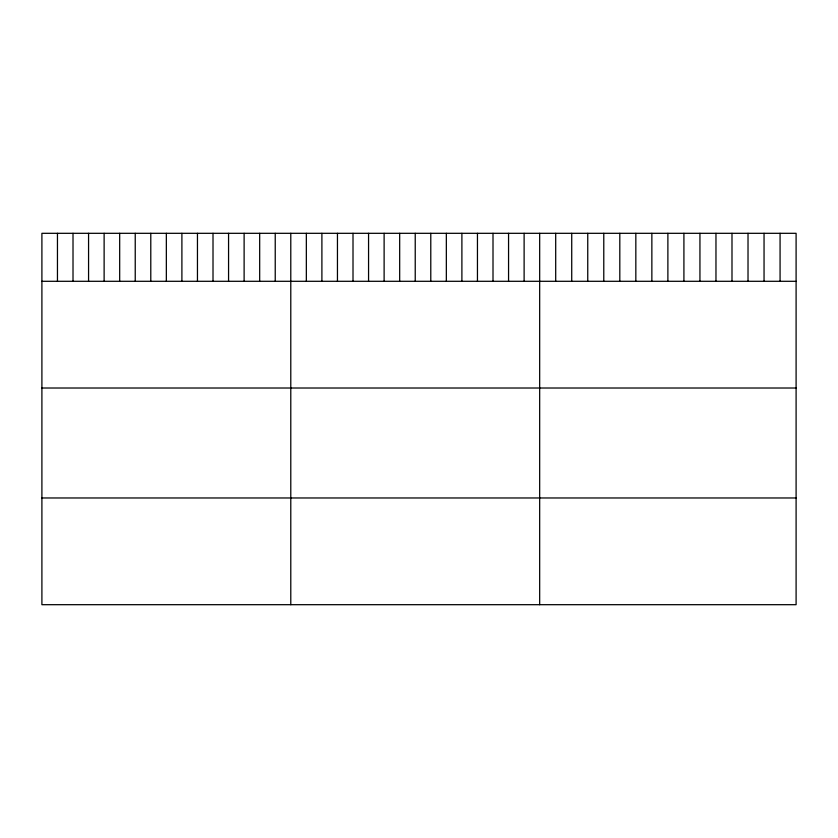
<?xml version="1.0" encoding="UTF-8"?>
<svg xmlns="http://www.w3.org/2000/svg" width="838" height="838" viewBox="0 0 838 838"><rect width="100%" height="100%" fill="white"/><g stroke="black" fill="none" stroke-linecap="round" stroke-linejoin="round"><path stroke-width="1.26" d="M796.1 281.296L796.1 604.69L41.9 604.69L41.9 233.31L796.1 233.31L796.1 281.296L41.9 281.296M41.9 388.015L796.1 388.015M41.9 497.971L796.1 497.971M780.073 233.31L780.073 281.296M764.047 233.31L764.047 281.296M748.02 233.31L748.02 281.296M731.993 233.31L731.993 281.296M715.966 233.31L715.966 281.296M699.94 233.31L699.94 281.296M683.913 233.31L683.913 281.296M667.886 233.31L667.886 281.296M651.859 233.31L651.859 281.296M635.833 233.31L635.833 281.296M619.806 233.31L619.806 281.296M603.779 233.31L603.779 281.296M587.752 233.31L587.752 281.296M571.726 233.31L571.726 281.296M555.699 233.31L555.699 281.296M539.672 233.31L539.672 604.69M524.117 233.31L524.117 281.296M508.561 233.31L508.561 281.296M493.006 233.31L493.006 281.296M477.451 233.31L477.451 281.296M461.895 233.31L461.895 281.296M446.34 233.31L446.34 281.296M430.784 233.31L430.784 281.296M415.229 233.31L415.229 281.296M399.674 233.31L399.674 281.296M384.118 233.31L384.118 281.296M368.563 233.31L368.563 281.296M353.008 233.31L353.008 281.296M337.452 233.31L337.452 281.296M321.897 233.31L321.897 281.296M306.341 233.31L306.341 281.296M290.786 233.31L290.786 604.69M275.231 233.31L275.231 281.296M259.675 233.31L259.675 281.296M244.12 233.31L244.12 281.296M228.565 233.31L228.565 281.296M213.009 233.31L213.009 281.296M197.454 233.31L197.454 281.296M181.898 233.31L181.898 281.296M166.343 233.31L166.343 281.296M150.788 233.31L150.788 281.296M135.232 233.31L135.232 281.296M119.677 233.31L119.677 281.296M104.122 233.31L104.122 281.296M88.566 233.31L88.566 281.296M73.011 233.31L73.011 281.296M57.455 233.31L57.455 281.296"/></g></svg>
